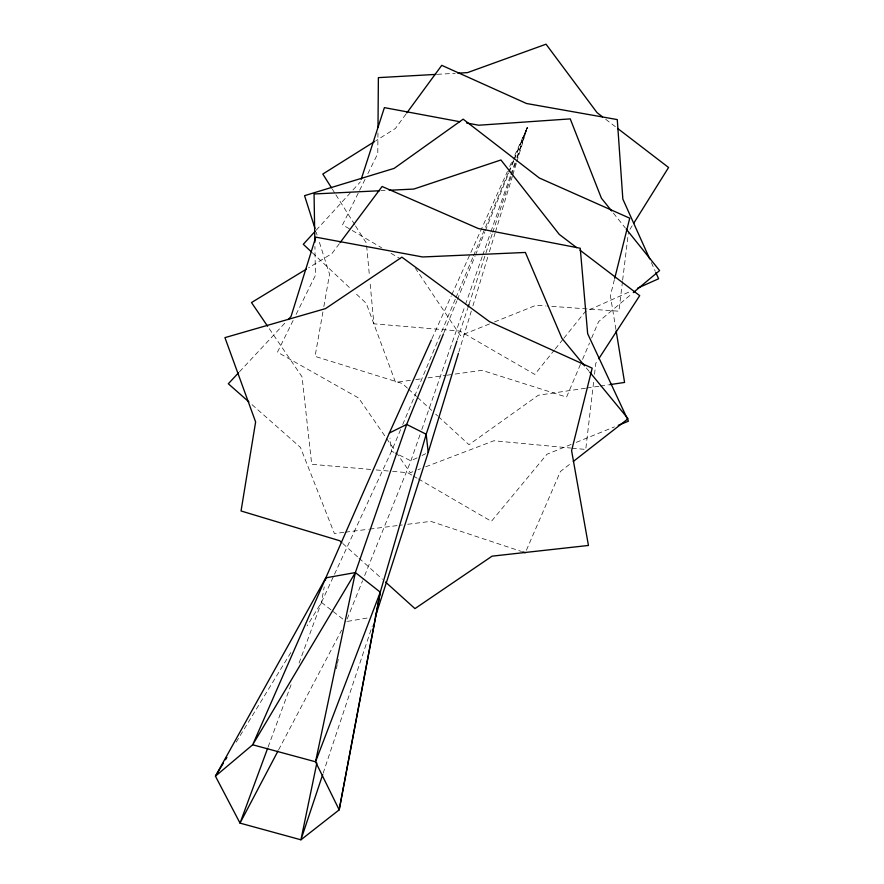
<?xml version="1.0" encoding="UTF-8"?>
<svg xmlns="http://www.w3.org/2000/svg" width="884" height="884" viewBox="0 0 884 884"><rect width="100%" height="100%" fill="white"/><g stroke="black" fill="none" stroke-linecap="round" stroke-linejoin="round"><path stroke-width="0.66" stroke-dasharray="4.42 3.31" d="M377.954 132.876L377.788 153.595L367.468 174.468M585.893 448.089L593.716 381.126M594.512 374.297L595.783 363.357L598.026 359.921M622.491 281.521L618.899 311.212L546.964 306.019M622.645 280.173L628.524 231.597M322.903 311.93L315.058 356.385L402.419 383.534L407.458 388.164M323.853 306.549L329.555 274.217L318.726 240.183M299.079 663.066L321.456 602.402L324.218 586.888M336.351 668.757L337.191 664.713M337.467 663.365L338.307 659.331M614.391 279.642L610.391 295.676L615.938 329.566M458.818 352.086L471.294 311.135M472.907 305.853L487.813 256.979M489.427 251.697L495.062 233.199M495.46 231.873L512.377 176.402M512.786 175.076L516.411 163.186M516.808 161.871L527.284 127.528L513.096 158.954M457.304 339.865L467.669 308.406M468.962 304.472L492.289 233.696M492.719 232.382L511.295 176.026M511.726 174.712L515.615 162.91M517.35 157.672L527.284 127.528L513.969 159.253M323.146 773.246L372.341 625.795M419.977 434.806L410.883 460.851L363.07 579.517M421.801 429.602L464.995 305.908M465.448 304.604L482.266 256.426M482.719 255.122L490.454 232.989M490.907 231.685L510.455 175.706M510.908 174.402L515.007 162.678M516.82 157.474L527.284 127.528L514.344 159.385M268.128 746.969L291.455 683.719M347.136 619.065L362.562 580.788M443.945 332.693L456.884 300.836M457.404 299.554L475.006 256.227M475.526 254.957L484.841 232.017M485.349 230.746L508.643 173.397M509.162 172.126L513.825 160.656M400.607 429.602L391.557 451.183L321.456 602.402L307.124 625.883M402.728 424.53L455.426 298.869M455.956 297.599L472.995 256.99M473.526 255.719L508.123 173.22M508.654 171.949L513.438 160.523M580.434 364.407L566.556 397.104L481.957 370.319L453.603 374.286M582.567 359.368L589.518 343.025M591.65 337.997L598.59 321.643L632.248 293.477M526.4 550.235L560.401 471.515L571.141 463.128M431.922 338.727L451.227 295.985M451.79 294.726L507.416 171.529M509.681 166.501L512.521 160.214M293.112 320.472L277.443 352.175L358.617 398.021L395.38 451.205M296.118 314.384L315.411 275.366L314.925 246.393M365.037 179.375L342.561 224.801L381.579 247.752M278.604 749.853L341.611 630.17M236.205 742.118L291.366 651.707M629.983 229.265L632.159 225.774M405.988 114.058L395.424 128.456L375.833 140.755M339.323 243.675L331.92 253.575L308.604 267.775M554.445 349.942L534.776 374.418L459.857 331.058L373.877 323.82L369.954 281.455M555.307 348.882L562.997 339.301M563.859 338.24L585.23 311.643L631.253 291.024M316.185 230.205L352.064 190.966M352.992 189.961L360.352 181.905M239.553 371.711L286.339 321.511M417.071 457.857L410.883 460.851L395.181 452.995M422.022 455.47L425.734 453.669M571.152 444.431L546.986 454.243L491.393 521.35L418.298 478.863M576.246 442.365L614.424 426.873M489.471 323.964L460.476 335.611L415.458 268.371M494.51 321.942L536.113 305.245L545.616 305.93M412.817 471.724L410.242 472.708L396.165 452.343M417.966 469.758L420.541 468.774M425.679 466.807L493.891 440.762L570.655 448.033M347.445 621.397L367.401 618.004M585.517 388.231L538.356 395.225L468.973 444.696L438.718 416.894M586.865 388.032L598.987 386.231M600.335 386.032L608.413 384.838M410.397 380.33L395.546 382.407L366.252 303.322L354.263 292.085M415.8 379.579L422.552 378.628M427.955 377.877L445.503 375.424M446.851 375.236L452.254 374.473M343.909 532.345L334.406 533.549L300.438 447.392L250.99 403.756M345.268 532.179L368.341 529.262M369.7 529.085L402.275 524.963M407.701 524.278L430.784 521.361L521.438 551.45M437.326 74.322L455.149 73.317M381.004 190.679L385.104 190.48M370.672 469.459L311.709 464.299L302.063 376.871L268.349 327.334M376.153 469.934L391.236 471.26M392.606 471.382L407.69 472.697L412.408 475.437M572.025 448.166L585.738 449.459M393.977 452.387L391.557 451.183L389.988 438.199M413.579 476.122L417.115 478.178M391.037 253.321L400.496 258.879M605.728 119.307L616.568 127.616M321.456 602.402L332.174 610.756M333.246 611.584L346.108 621.618M342.782 543.494L358.031 557.251M359.048 558.169L382.429 579.263M408.474 389.093L416.541 396.507M417.546 397.435L431.657 410.408M435.69 414.121L437.713 415.966M312.295 252.725L350.263 288.328M586.313 367.954L588.921 371.125M613.385 213.11L625.364 228.006M332.262 189.032L335.169 193.64M335.898 194.789L354.782 224.746M355.512 225.895L366.418 243.177M651.353 262.581L655.265 271.289M316.229 232.326L317.058 234.945M366.661 245.907L369.446 275.985"/><path stroke-width="1.33" d="M377.998 127.351L378.374 77.637L435.956 74.4M325.378 580.423L325.831 577.838L389.358 433.016L431.359 339.986M456.873 341.18L426.198 434.232L380.275 592.169L339.18 809.854L300.936 839.8L240.028 823.126L215.431 776.174L325.831 577.838L355.368 572.567L380.275 592.169L339.18 809.854L315.544 761.787L355.368 572.567L406.684 424.442L443.425 333.964M316.837 763.036L300.936 839.8L322.704 774.55M614.723 278.305L629.74 218.193L539.295 177.982L463.15 119.174L394.142 168.38L304.56 195.673L314.969 228.403M375.391 616.656L428.21 452.475L458.409 353.401M361.191 179.297L384.396 107.627L459.824 121.716M468.1 307.091L468.962 304.472M267.653 748.262L240.028 823.126L277.963 751.069M380.275 592.169L315.544 761.787L252.68 744.781L215.431 776.174L223.309 763.257M325.831 577.838L252.68 744.781L355.368 572.567M225.464 759.732L226.89 757.389M633.618 223.442L668.569 167.485L617.651 128.445M598.766 358.771L639.707 295.654L579.915 250.117M406.806 112.953L441.746 65.339L526.521 103.505L617.275 119.583L622.844 199.066L649.674 258.835M340.141 242.57L382.098 186.491L478.277 228.514L580.236 248.249L587.661 333.699L628.425 421.193L618.236 425.326M315.257 231.21L303.3 244.293L311.29 251.785M238.625 372.716L228.326 383.767L248.934 401.944M288.217 319.511L291.024 316.494L315.787 237.144L422.618 256.968L525.383 252.459L561.937 338.34L584.567 365.832M633.298 292.593L659.597 270.581L626.215 229.078M573.296 461.459L628.082 418.718L589.794 372.186M374.683 141.484L322.815 174.049L331.533 187.872M306.273 269.189L251.498 302.56L267.587 326.207M389.358 433.016L406.684 424.442L426.198 434.232L428.21 452.475M637.474 288.239L658.624 278.758L655.829 272.537M609.761 384.639L624.579 382.441L616.159 330.925M457.89 73.162L467.492 72.621L546.036 44.2L597.065 112.666L602.479 116.81M379.634 190.745L314.063 193.972L314.859 242.26M389.203 190.27L413.789 189.065L500.93 159.982L559.263 234.393L576.655 247.642M466.553 122.964L478.675 125.23L570.235 118.887L601.407 198.204L611.673 210.978M522.731 551.881L525.328 552.743M341.765 542.577L339.732 540.743L241.045 510.974L255.62 421.955L224.934 337.633L325.533 308.604L401.9 257.167L489.537 321.666L592.192 368.164L571.594 450.641L588.446 545.461L492.079 556.158L414.961 608.612L385.479 582.015"/></g></svg>
